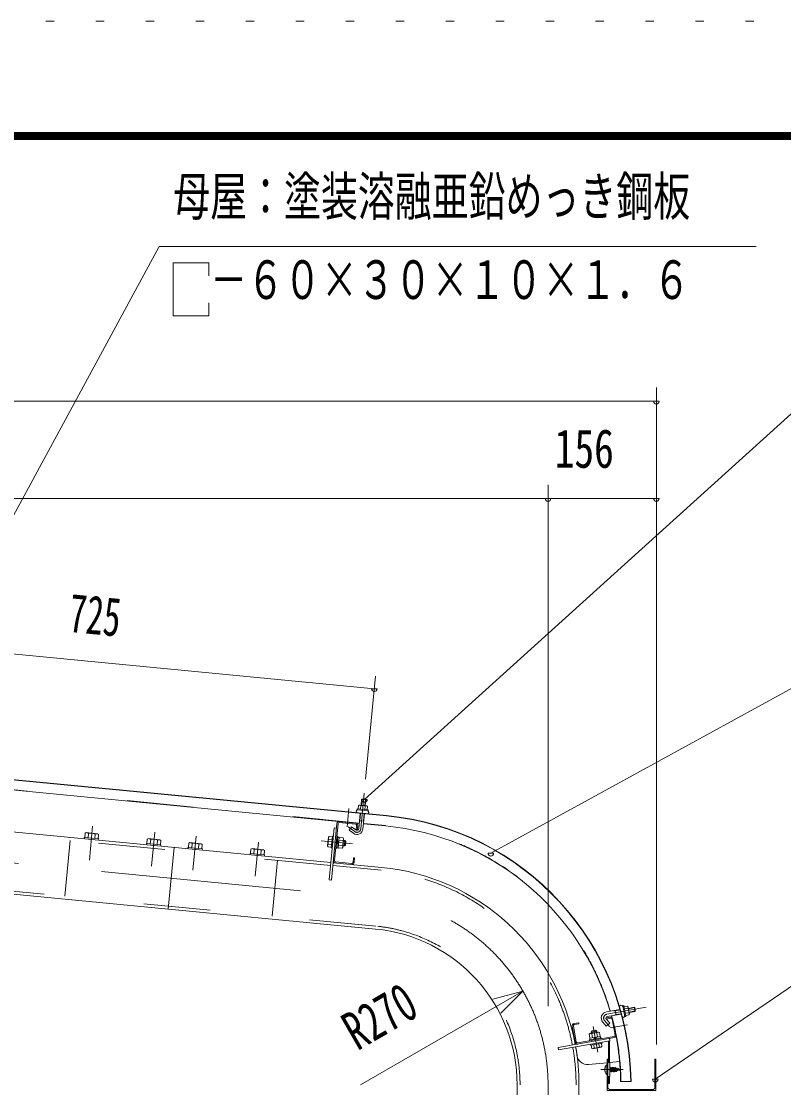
# Model space of a CAD drawing. Units: millimetres, scale not verified. Extents: x -25863 to 25873, y -10500 to 10500.
# Drawn here: x 18765 to 21511, y 6662 to 10500 of the extents above; entities that cross this region are included whole.
import ezdxf
from ezdxf.enums import TextEntityAlignment as Align

# ---------------------------------------------------------------- set-up
doc = ezdxf.new("R2010")
doc.units = ezdxf.units.MM
doc.header["$LTSCALE"] = 60
for name, pattern in [('USER2', [10, 4, -6]), ('USER3', [24, 12, -5, 2, -5]), ('USER4', [3, 0.5, -2.5])]:
    doc.linetypes.add(name, pattern=pattern)
for name, color, linetype, lineweight in [('0-6_2-02BOLD', 7, 'Continuous', 18), ('0-7_2-12HIDDEN', 3, 'USER2', 18), ('0-8_2-22CENTER', 3, 'USER3', 18), ('0-9_2-42THIN', 4, 'Continuous', 18), ('0-A_2-52DIM', 3, 'Continuous', 18), ('0-C_F-F1PAPER', 5, 'Continuous', 18), ('0-D_F-E_J_ADD', 5, 'USER4', 18)]:
    doc.layers.add(name, color=color, linetype=linetype, lineweight=lineweight)
doc.styles.add('ＭＳ ゴシック', font='')
doc.styles.get('ＭＳ ゴシック').set_extended_font_data('MS Gothic')

msp = doc.modelspace()

# ---------------------------------------------------------------- linework, layer by layer
at = {"layer": '0-6_2-02BOLD'}
for p, q in [((20080.39, 7641.83), (16156.79, 8019.63)), ((16198.22, 8014.38), (20080.27, 7640.58)), ((19982.23, 7613.6), (18193.01, 7785.89)), ((19986.55, 7664.92), (19987.78, 7677.67)), ((20003.94, 7676.11), (20002.71, 7663.37)), ((18084.07, 7645.68), (19880.26, 7472.73)), ((19985.7, 7649.69), (19980.42, 7594.78)), ((19995.35, 7593.34), (20000.64, 7648.25)), ((19892.97, 7479.54), (19905.81, 7612.92)), ((19910.18, 7616.52), (19968.91, 7610.87)), ((19983.12, 7622.85), (19998.05, 7621.41)), ((19997.16, 7612.17), (20076.8, 7604.5)), ((19006.95, 7577.15), (19005.49, 7561.98)), ((19029.92, 7559.63), (19031.38, 7574.8)), ((19885.4, 7567.79), (19889.38, 7567.41)), ((19892.25, 7597.15), (19900.2, 7596.38)), ((19901.32, 7566.26), (19905.31, 7565.88)), ((19910.04, 7562.93), (19924.49, 7561.53)), ((19230.94, 7555.58), (19229.48, 7540.41)), ((19253.9, 7538.06), (19255.37, 7553.23)), ((19315.87, 7527.07), (19294.52, 7305.35)), ((19380.25, 7541.21), (19378.79, 7526.04)), ((19403.22, 7523.69), (19404.68, 7538.86)), ((19417.13, 7522.35), (19416.66, 7517.37)), ((19882.46, 7537.3), (19870.51, 7538.45)), ((19872.31, 7557.13), (19884.26, 7555.98)), ((19901.4, 7525.31), (19906.38, 7524.84)), ((19908.25, 7544.25), (19902.79, 7539.75)), ((19908.73, 7549.22), (19903.27, 7544.73)), ((19907.35, 7534.91), (19921.79, 7533.52)), ((19923.59, 7552.19), (19909.15, 7553.58)), ((19930.36, 7552.16), (19928.44, 7532.26)), ((19602.75, 7504.47), (19604.22, 7519.64)), ((19628.64, 7517.29), (19627.18, 7502.12)), ((19640.85, 7516.12), (19639.39, 7500.95)), ((19641.1, 7500.78), (19640.62, 7495.8)), ((19888.22, 7471.96), (20062.42, 7455.19)), ((19955.3, 7469.52), (19896.57, 7475.18)), ((20949.65, 6948.36), (20937.04, 6946.13)), ((20888.37, 6912.56), (20871.63, 6909.61)), ((20921.09, 6943.65), (20872.3, 6935.05)), ((20875.23, 6918.43), (20925.68, 6927.32)), ((20893.07, 6908.92), (20903.25, 6851.21)), ((20906.7, 6923.98), (20903.77, 6940.59)), ((20939.86, 6930.14), (20952.47, 6932.37)), ((20749.22, 6883.96), (20759.47, 6825.86)), ((20763.41, 6826.55), (20753.16, 6884.66)), ((20858.96, 6898.42), (20871.49, 6883.49)), ((20900.01, 6846.58), (20768.04, 6823.31)), ((20822.11, 6841.98), (20819.59, 6856.27)), ((20831.34, 6843.61), (20827.29, 6837.82)), ((20836.27, 6844.48), (20832.22, 6838.69)), ((20838.07, 6859.53), (20840.58, 6845.24)), ((20882.85, 6831.36), (20882.85, 6752.53)), ((20826.45, 6817.36), (20828.54, 6805.53)), ((20847.02, 6808.79), (20844.93, 6820.62)), ((20856.26, 6810.42), (20854.17, 6822.25)), ((20856.62, 6822.68), (20855.93, 6826.62)), ((20879.1, 6752.53), (20879.1, 6830.7)), ((20882.85, 6752.98), (20919.66, 6756.3)), ((20807.61, 6746.21), (20874.85, 6752.26)), ((20884.09, 6734.41), (20884.44, 6733.53)), ((20884.09, 6726.98), (20885.35, 6720.03)), ((20884.75, 6721.53), (20884.09, 6724.42)), ((20887.45, 6733.53), (20888.05, 6735.03)), ((20889.25, 6735.03), (20891.95, 6720.03)), ((20892.55, 6721.53), (20895.55, 6721.53)), ((20893.45, 6735.03), (20892.85, 6733.53)), ((20900.94, 6721.53), (20898.24, 6733.53)), ((20904.24, 6735.03), (20903.64, 6733.53)), ((20906.05, 6733.05), (20905.45, 6734.91)), ((20914.45, 6729.69), (20911.37, 6730.92)), ((20912.35, 6722.91), (20913.54, 6723.39)), ((20914.14, 6725.25), (20917.13, 6726.44)), ((20917.35, 6728.53), (20919.85, 6727.53)), ((20919.85, 6727.53), (20918.23, 6726.89)), ((20960.84, 6684.84), (20923.34, 6684.84)), ((20550.67, 6672.43), (20550.67, 6109.93)), ((20773.42, 6109.93), (20773.42, 6672.43))]:
    msp.add_line(p, q, dxfattribs=at)
for points in [[(16259.51, 7821.37), (16251.33, 7814.62), (16231.41, 7607.82), (16238.16, 7599.64), (20041.07, 7233.46)], [(20010.79, 7662.59), (20012.02, 7675.34), (20009.98, 7676.79), (19981.98, 7679.49), (19979.7, 7678.45), (19978.47, 7665.7)], [(19988.52, 7678.86), (19990.63, 7700.79), (20005.56, 7699.35), (20003.45, 7677.43)], [(20005.56, 7699.35), (20004.43, 7700.72), (19991.99, 7701.92), (19990.63, 7700.79)], [(19901.83, 7613.31), (19882.23, 7409.75), (19874.27, 7410.52), (19892.24, 7597.15)], [(19970.07, 7590.08), (19954.21, 7601.39), (19945.5, 7589.18), (19961.37, 7577.86)], [(19972.51, 7606.5), (19970.88, 7589.58), (19974.86, 7589.19), (19976.49, 7606.11)], [(19043.36, 7553.31), (19043.84, 7558.29), (18991.58, 7563.32), (18991.1, 7558.35)], [(18993.28, 7563.16), (18994.74, 7578.33), (18998.85, 7580.2), (19039.91, 7576.25), (19043.59, 7573.62), (19042.13, 7558.45)], [(19868.17, 7532.28), (19871.19, 7563.64), (19873.2, 7566.47), (19885.16, 7565.32)], [(19885.4, 7567.79), (19881.32, 7525.49), (19885.3, 7525.11)], [(19905.31, 7565.88), (19901.23, 7523.57), (19897.25, 7523.95)], [(19906.38, 7524.84), (19910.11, 7563.65), (19905.14, 7564.13)], [(19924.49, 7561.53), (19925.93, 7558.36), (19922.92, 7527.01), (19920.89, 7524.18), (19906.45, 7525.57)], [(19267.35, 7531.75), (19267.82, 7536.72), (19215.56, 7541.75), (19215.08, 7536.78)], [(19217.27, 7541.59), (19218.73, 7556.76), (19222.84, 7558.64), (19263.9, 7554.68), (19267.58, 7552.06), (19266.12, 7536.89)], [(19417.13, 7522.35), (19364.87, 7527.38), (19364.39, 7522.4)], [(19366.58, 7527.21), (19368.04, 7542.38), (19372.15, 7544.26), (19413.21, 7540.31), (19416.89, 7537.68), (19415.43, 7522.51)], [(19590.54, 7505.65), (19592, 7520.82), (19596.11, 7522.69), (19637.18, 7518.74), (19640.85, 7516.12)], [(19881.56, 7527.96), (19869.6, 7529.12), (19868.17, 7532.28)], [(19923.46, 7532.74), (19928.44, 7532.26), (19932.53, 7535.63), (19933.73, 7548.07), (19930.36, 7552.16), (19925.38, 7552.64)], [(19641.1, 7500.78), (19588.84, 7505.81), (19588.36, 7500.83)], [(19963.65, 7472.73), (19965.27, 7489.65), (19961.29, 7490.03), (19959.66, 7473.12)], [(20935.63, 6954.13), (20948.24, 6956.35), (20949.85, 6954.43), (20954.74, 6926.74), (20953.88, 6924.38), (20941.27, 6922.15)], [(20953.6, 6933.2), (20975.3, 6937.03), (20972.69, 6951.8), (20951, 6947.97)], [(20975.3, 6937.03), (20976.32, 6938.47), (20974.14, 6950.79), (20972.69, 6951.8)], [(20871.63, 6909.61), (20870.93, 6913.55), (20887.68, 6916.5)], [(20871.49, 6883.49), (20884.43, 6894.34), (20871.89, 6909.27)], [(20756.4, 6889.29), (20773.14, 6892.24), (20772.45, 6896.18), (20755.71, 6893.23)], [(20817.81, 6862.8), (20820.85, 6867.14), (20833.16, 6869.32), (20837.51, 6866.28)], [(20882.84, 6839.49), (20884.24, 6831.61), (20699.75, 6799.08), (20698.37, 6806.96), (20900.71, 6842.64)], [(20849.83, 6846.87), (20847.31, 6861.16), (20844.04, 6862.35), (20813.01, 6856.88), (20810.35, 6854.64), (20812.87, 6840.35)], [(20853.84, 6838.44), (20853.15, 6842.37), (20811.29, 6834.99), (20811.98, 6831.06)], [(20813.01, 6835.3), (20812.15, 6840.23), (20850.55, 6847), (20851.43, 6842.07)], [(20818.68, 6857.88), (20817.81, 6862.8), (20837.51, 6866.28), (20838.37, 6861.35)], [(20856.62, 6822.68), (20814.76, 6815.3), (20814.07, 6819.24)], [(20817.21, 6815.73), (20819.3, 6803.9), (20822.57, 6802.71), (20853.58, 6808.19), (20856.26, 6810.42)], [(20874.85, 6709.83), (20873.8, 6709.83), (20873.8, 6745.23), (20874.85, 6745.23)], [(20877.84, 6752.53), (20884.09, 6752.53), (20884.09, 6702.53), (20877.84, 6702.53)], [(20884.09, 6733.64), (20886.55, 6720.03), (20887.15, 6721.53)], [(20886.55, 6720.03), (20885.35, 6720.03), (20884.75, 6721.53), (20884.09, 6721.53)], [(20896.15, 6720.03), (20895.55, 6721.53), (20892.85, 6733.53), (20889.85, 6733.53), (20889.25, 6735.03), (20888.05, 6735.03), (20890.75, 6720.03), (20890.15, 6721.53), (20887.15, 6721.53), (20884.44, 6733.53), (20887.45, 6733.53), (20890.15, 6721.53)], [(20890.75, 6720.03), (20891.95, 6720.03), (20892.55, 6721.53), (20889.85, 6733.53)], [(20908.75, 6723.09), (20908.15, 6721.24), (20906.94, 6720.76), (20906.34, 6722.13), (20904.85, 6721.53), (20903.35, 6721.53), (20902.75, 6720.03), (20901.55, 6720.03), (20900.94, 6721.53), (20897.95, 6721.53), (20897.35, 6720.03), (20896.15, 6720.03), (20893.45, 6735.03), (20894.65, 6735.03), (20897.35, 6720.03)], [(20897.95, 6721.53), (20895.25, 6733.53), (20894.65, 6735.03)], [(20895.25, 6733.53), (20898.24, 6733.53), (20898.85, 6735.03), (20901.55, 6720.03)], [(20902.75, 6720.03), (20900.05, 6735.03), (20898.85, 6735.03)], [(20900.05, 6735.03), (20900.65, 6733.53), (20903.35, 6721.53)], [(20900.65, 6733.53), (20903.64, 6733.53), (20906.34, 6722.13)], [(20906.94, 6720.76), (20904.24, 6735.03), (20905.45, 6734.91), (20908.15, 6721.24)], [(20909.04, 6731.85), (20906.05, 6733.05), (20908.75, 6723.09), (20911.75, 6724.29)], [(20911.45, 6730.89), (20914.14, 6725.25), (20913.54, 6723.39), (20910.84, 6732.75), (20909.64, 6733.22), (20909.04, 6731.85), (20911.75, 6724.29), (20912.35, 6722.91), (20909.64, 6733.22)], [(20917.15, 6726.45), (20914.45, 6729.69), (20915.05, 6731.07), (20916.25, 6730.59), (20918.95, 6725.55), (20917.75, 6725.07), (20915.05, 6731.07)], [(20879.1, 6702.53), (20879.1, 6676.98), (20882.85, 6676.98), (20882.85, 6702.53)]]:
    msp.add_lwpolyline(points, dxfattribs=at)
for points in [[(20014.15, 7658.25), (20014.54, 7662.23), (19974.72, 7666.06), (19974.34, 7662.08)], [(20941.92, 6918.44), (20937.98, 6917.75), (20931.04, 6957.14), (20934.98, 6957.84)], [(20877.84, 6765.03), (20877.84, 6660.53), (20882.85, 6655.53), (21041.85, 6655.53), (21046.85, 6660.53), (21046.85, 6765.03), (21049.85, 6765.03), (21049.85, 6652.53), (20874.85, 6652.53), (20874.85, 6765.03)]]:
    msp.add_lwpolyline(points, close=True, dxfattribs=at)
for centre, radius, start, end in [((19983.17, 7672.16), 7.19, 50.11574, 110.11574), ((19993.4, 7651.4), 26.87, 66.91203, 102.08795), ((20007.41, 7669.82), 7.19, 58.88425, 118.88425), ((19976.35, 7656.87), 5, 84.4998, 264.4998), ((20011.19, 7653.51), 5, 264.50061, 84.50061), ((19987.05, 6672.43), 972.62, 0.73094, 84.50003), ((19987.05, 6672.43), 973.88, 0.73001, 84.5), ((19909.8, 7612.54), 8, 84.4973, 174.4973), ((19909.8, 7612.54), 4, 84.4973, 174.4973), ((19968.53, 7606.88), 4, 354.5092, 84.50122), ((19968.53, 7606.88), 8, 354.50143, 84.50122), ((19987.05, 6672.43), 936.38, 16.43245, 84.5), ((19000.16, 7570.57), 9.46, 44.06885, 84.5), ((19016.08, 7543.93), 34.45, 63.6357, 105.3643), ((19036.79, 7567.04), 9.46, 84.5, 124.92831), ((19878.18, 7561.28), 7.19, 174.49905, 215.22588), ((19973.89, 7595.41), 21.56, 234.5, 354.5), ((19973.89, 7595.41), 6.57, 234.5, 354.5), ((19224.15, 7549), 9.46, 44.06885, 84.5), ((19240.07, 7522.37), 34.45, 63.6357, 105.3643), ((19260.78, 7545.47), 9.46, 84.5, 124.92831), ((19373.46, 7534.63), 9.46, 44.06885, 84.5), ((19389.38, 7507.99), 34.45, 63.6357, 105.3643), ((19410.09, 7531.1), 9.46, 84.5, 124.92831), ((19597.42, 7513.06), 9.46, 44.06885, 84.5), ((19875.48, 7533.26), 7.19, 133.77223, 174.49905), ((19895.7, 7545.45), 26.15, 153.47365, 195.52446), ((19898.39, 7545.19), 26.15, 333.47365, 15.52446), ((19915.92, 7529.37), 7.19, 354.49905, 35.22588), ((19918.61, 7557.39), 7.19, 313.77223, 354.49905), ((19613.34, 7486.43), 34.45, 63.6357, 105.3643), ((19634.06, 7509.53), 9.46, 84.5, 124.92831), ((19896.95, 7479.16), 8, 174.4973, 264.48845), ((19896.95, 7479.16), 4, 174.4973, 264.48845), ((19955.68, 7473.5), 8, 264.49953, 354.50208), ((19955.68, 7473.5), 4, 264.49953, 354.5092), ((19987.05, 6672.43), 786.38, 10.65315, 84.50005), ((19987.05, 6672.43), 563.62, 0, 84.50003), ((20925.61, 6953.64), 5.95, 10.01471, 190.01471), ((20943.11, 6951.33), 7.19, 335.62325, 35.62325), ((20925.84, 6935.91), 26.87, 352.41954, 27.59546), ((20876.2, 6912.89), 22.5, 99.99847, 220.00092), ((20876.2, 6912.89), 5.62, 100.00249, 220.00249), ((20889.07, 6908.62), 8, 75.34628, 100.00198), ((20889.07, 6908.62), 4, 14.67992, 100.00677), ((19987.05, 6672.43), 936.38, 0.75925, 15.39432), ((20933.4, 6919.48), 4.21, 190.00774, 10.00774), ((20947.34, 6927.34), 7.19, 344.39175, 44.39175), ((20757.09, 6885.35), 8, 100.00313, 190.00211), ((20757.09, 6885.35), 4, 100.00652, 190.00652), ((20815.92, 6850.09), 7.19, 59.27591, 100.00273), ((20833.07, 6833.86), 26.15, 78.97455, 121.02536), ((20843.64, 6854.98), 7.19, 100.00273, 140.72955), ((20899.31, 6850.52), 4, 280.00652, 10.00652), ((20899.31, 6850.52), 8, 280.00217, 340.37393), ((20767.35, 6827.24), 8, 190.01096, 280.00211), ((19987.05, 6672.43), 786.38, 0, 10.0701), ((19987.06, 6672.34), 786.38, 7.7531, 10.07008), ((20767.35, 6827.24), 4, 190.01537, 280.00652), ((20822.97, 6810.08), 7.19, 280.00273, 320.72955), ((20833.54, 6831.2), 26.15, 258.97455, 301.02536), ((20850.69, 6814.97), 7.19, 239.27591, 280.00273), ((20803.4, 6783.48), 37.5, 187.75275, 276.44838), ((20888.65, 6727.53), 23.1, 129.98303, 230.0168), ((20877.1, 6727.53), 11.55, 137.75334, 222.24648)]:
    msp.add_arc(centre, radius, start, end, dxfattribs=at)
at = {"layer": '0-7_2-12HIDDEN'}
for p, q in [((19982.35, 7614.85), (18193.13, 7787.13)), ((20042.07, 7243.91), (16251.61, 7608.89)), ((19879.25, 7462.27), (18083.06, 7635.23)), ((19997.28, 7613.41), (20076.91, 7605.74)), ((18941.59, 7552.56), (18922.25, 7351.74)), ((19668.8, 7279.85), (19688.14, 7480.68)), ((20061.41, 7444.74), (19887.21, 7461.51)), ((20561.17, 6109.93), (20561.17, 6672.43)), ((20762.92, 6109.93), (20762.92, 6672.43))]:
    msp.add_line(p, q, dxfattribs=at)
for radius, start, end in [(937.62, 16.42381, 84.5), (775.88, 10.662, 84.50003), (574.12, 0, 84.50003), (937.62, 0.75822, 15.3871), (775.88, 0, 10.07104)]:
    msp.add_arc((19987.05, 6672.43), radius, start, end, dxfattribs=at)
at = {"layer": '0-8_2-22CENTER'}
for p, q in [((16186.62, 7716.49), (20051.74, 7344.33)), ((20000.29, 7722.86), (19987.88, 7594.06)), ((19944.72, 7667.44), (19938.34, 7601.25)), ((19010.04, 7481.17), (19021.78, 7603.11)), ((19941.81, 7601.02), (19965.72, 7583.97)), ((19245.77, 7581.54), (19234.02, 7459.6)), ((19383.33, 7445.23), (19395.08, 7567.17)), ((19619.04, 7545.6), (19607.3, 7423.66)), ((19958.02, 7539.45), (19844.79, 7550.36)), ((20873.76, 6926.73), (21015.84, 6951.79)), ((20840.79, 6790.04), (20824.37, 6883.19)), ((20865.43, 6903.85), (20884.31, 6881.35)), ((20885.93, 6878.11), (20948.24, 6889.09)), ((20932.55, 6727.53), (20852.61, 6727.53)), ((20961.56, 1379.52), (20961.56, 6684.84)), ((20662.05, 6672.43), (20662.05, -930.07))]:
    msp.add_line(p, q, dxfattribs=at)
for centre, radius, start, end in [((19973.89, 7595.41), 14.06, 234.5, 354.5), ((19987.05, 6672.43), 675, 0, 84.50003), ((20876.2, 6912.89), 14.06, 100.00238, 219.99998)]:
    msp.add_arc(centre, radius, start, end, dxfattribs=at)
at = {"layer": '0-9_2-42THIN'}
for p, q in [((19991.99, 7701.92), (19989.76, 7678.75)), ((20002.2, 7677.55), (20004.43, 7700.72)), ((19984.37, 7622.73), (19986.95, 7649.56)), ((19999.39, 7648.37), (19996.81, 7621.53)), ((19982.67, 7618.2), (19984.37, 7622.73)), ((19996.81, 7621.53), (19997.61, 7616.77)), ((19923.71, 7535.22), (19931.17, 7534.5)), ((19932.61, 7549.43), (19925.14, 7550.15)), ((20951.21, 6946.73), (20974.14, 6950.79)), ((20904.04, 6939.09), (20898.18, 6939.6)), ((20921.52, 6942.18), (20904.04, 6939.1)), ((20976.31, 6938.47), (20953.38, 6934.43)), ((20819.84, 6865.7), (20821.14, 6858.31)), ((20835.92, 6860.92), (20834.61, 6868.3))]:
    msp.add_line(p, q, dxfattribs=at)
msp.add_lwpolyline([(20901.11, 6922.99), (20906.44, 6925.48), (20925.28, 6928.8)], dxfattribs=at)
at = {"layer": '0-A_2-52DIM'}
for p, q in [((19262.04, 9689.93), (18158.17, 7656.37)), ((21412.05, 9689.93), (19262.04, 9689.93)), ((21052.04, 6817.44), (21052.04, 9182.47)), ((21052.04, 9132.46), (16052.05, 9132.46)), ((21062.04, 9132.46), (21042.04, 9132.46)), ((20662.05, 8832.47), (20662.05, 6955.97)), ((16052.05, 8782.47), (21052.04, 8782.47)), ((20672.05, 8782.47), (20652.05, 8782.47)), ((21062.04, 8782.47), (21042.04, 8782.47)), ((16102.13, 8477.09), (20036.43, 8098.25)), ((20455.75, 7506.15), (21712.04, 8194.93)), ((20040.77, 8143.3), (20005.08, 7772.64)), ((20046.43, 8098.25), (20026.43, 8098.25)), ((20010.98, 7699.55), (19990.98, 7699.55)), ((20465.75, 7506.15), (20445.75, 7506.15)), ((20571.62, 7009.93), (20462.94, 6980.81)), ((21058.11, 6692.54), (21038.11, 6692.54))]:
    msp.add_line(p, q, dxfattribs=at)
for points in [[(19312.04, 9631.37), (19312.04, 9439.93), (19440.83, 9439.93), (19440.83, 9486.75)], [(19440.83, 9584.56), (19440.83, 9631.37), (19312.04, 9631.37)], [(23712.04, 9244.93), (21712.04, 9244.93), (20000.98, 7699.55)], [(21048.11, 6692.54), (21712.04, 7144.93), (23412.05, 7144.93)], [(20492.06, 6930.38), (20571.62, 7009.93), (19987.05, 6672.43)]]:
    msp.add_lwpolyline(points, dxfattribs=at)
for centre in [(21052.04, 9132.46), (20662.05, 8782.47), (21052.04, 8782.47), (20036.43, 8098.25), (20000.98, 7699.55), (20455.75, 7506.15), (21048.11, 6692.54)]:
    msp.add_arc(centre, 10, 180, 0, dxfattribs=at)
at = {"layer": '0-C_F-F1PAPER'}
for points in [[(25373.46, -10000), (-3326.54, -10000), (-3326.54, 10100), (25373.46, 10100)], [(25370.95, -9997.5), (25370.95, 10097.5), (-3324.04, 10097.5), (-3324.04, -9997.5)], [(25368.46, -9995), (25368.46, 10095), (-3321.54, 10095), (-3321.54, -9995)], [(25365.96, -9992.5), (-3319.04, -9992.5), (-3319.04, 10092.5), (25365.96, 10092.5)], [(25363.46, -9990), (25363.46, 10090), (-3316.54, 10090), (-3316.54, -9990)], [(25360.96, -9987.5), (-3314.04, -9987.5), (-3314.04, 10087.5), (25360.96, 10087.5)], [(25358.45, -9985), (25358.45, 10085), (-3311.54, 10085), (-3311.54, -9985)], [(25355.96, -9982.5), (-3309.04, -9982.5), (-3309.04, 10082.5), (25355.96, 10082.5)], [(25353.46, -9980), (-3306.54, -9980), (-3306.54, 10080), (25353.46, 10080)], [(25350.96, -9977.5), (-3304.04, -9977.5), (-3304.04, 10077.5), (25350.96, 10077.5)], [(25348.46, -9975), (25348.46, 10075), (-3301.54, 10075), (-3301.54, -9975)]]:
    msp.add_lwpolyline(points, close=True, dxfattribs=at)
at = {"layer": '0-D_F-E_J_ADD'}
msp.add_lwpolyline([(25873.46, -10500), (-3826.54, -10500), (-3826.54, 10500), (25873.46, 10500)], close=True, dxfattribs=at)

# ---------------------------------------------------------------- texts
at = {"layer": '0-A_2-52DIM', "color": 7, "style": 'ＭＳ ゴシック'}
for s, width, p in [('母屋：塗装溶融亜鉛めっき鋼板', 0.7, (19312.04, 9758.93)), ('\u3000－６０×３０×１０×１．６', 0.7, (19312.04, 9458.93)), ('156', 0.75, (20685.8, 8851.46))]:
    msp.add_text(s, height=139.3, dxfattribs=dict(at, width=width)).set_placement(p, align=Align.BOTTOM_LEFT)
for s, rotation, width, p in [('725', 354.501, 0.65, (18928.24, 8261.72)), ('R270', 30, 0.7, (19995.85, 6757.19))]:
    msp.add_text(s, height=139.3, rotation=rotation, dxfattribs=dict(at, width=width)).set_placement(p, align=Align.BOTTOM_LEFT)

doc.saveas('drawing.dxf')
